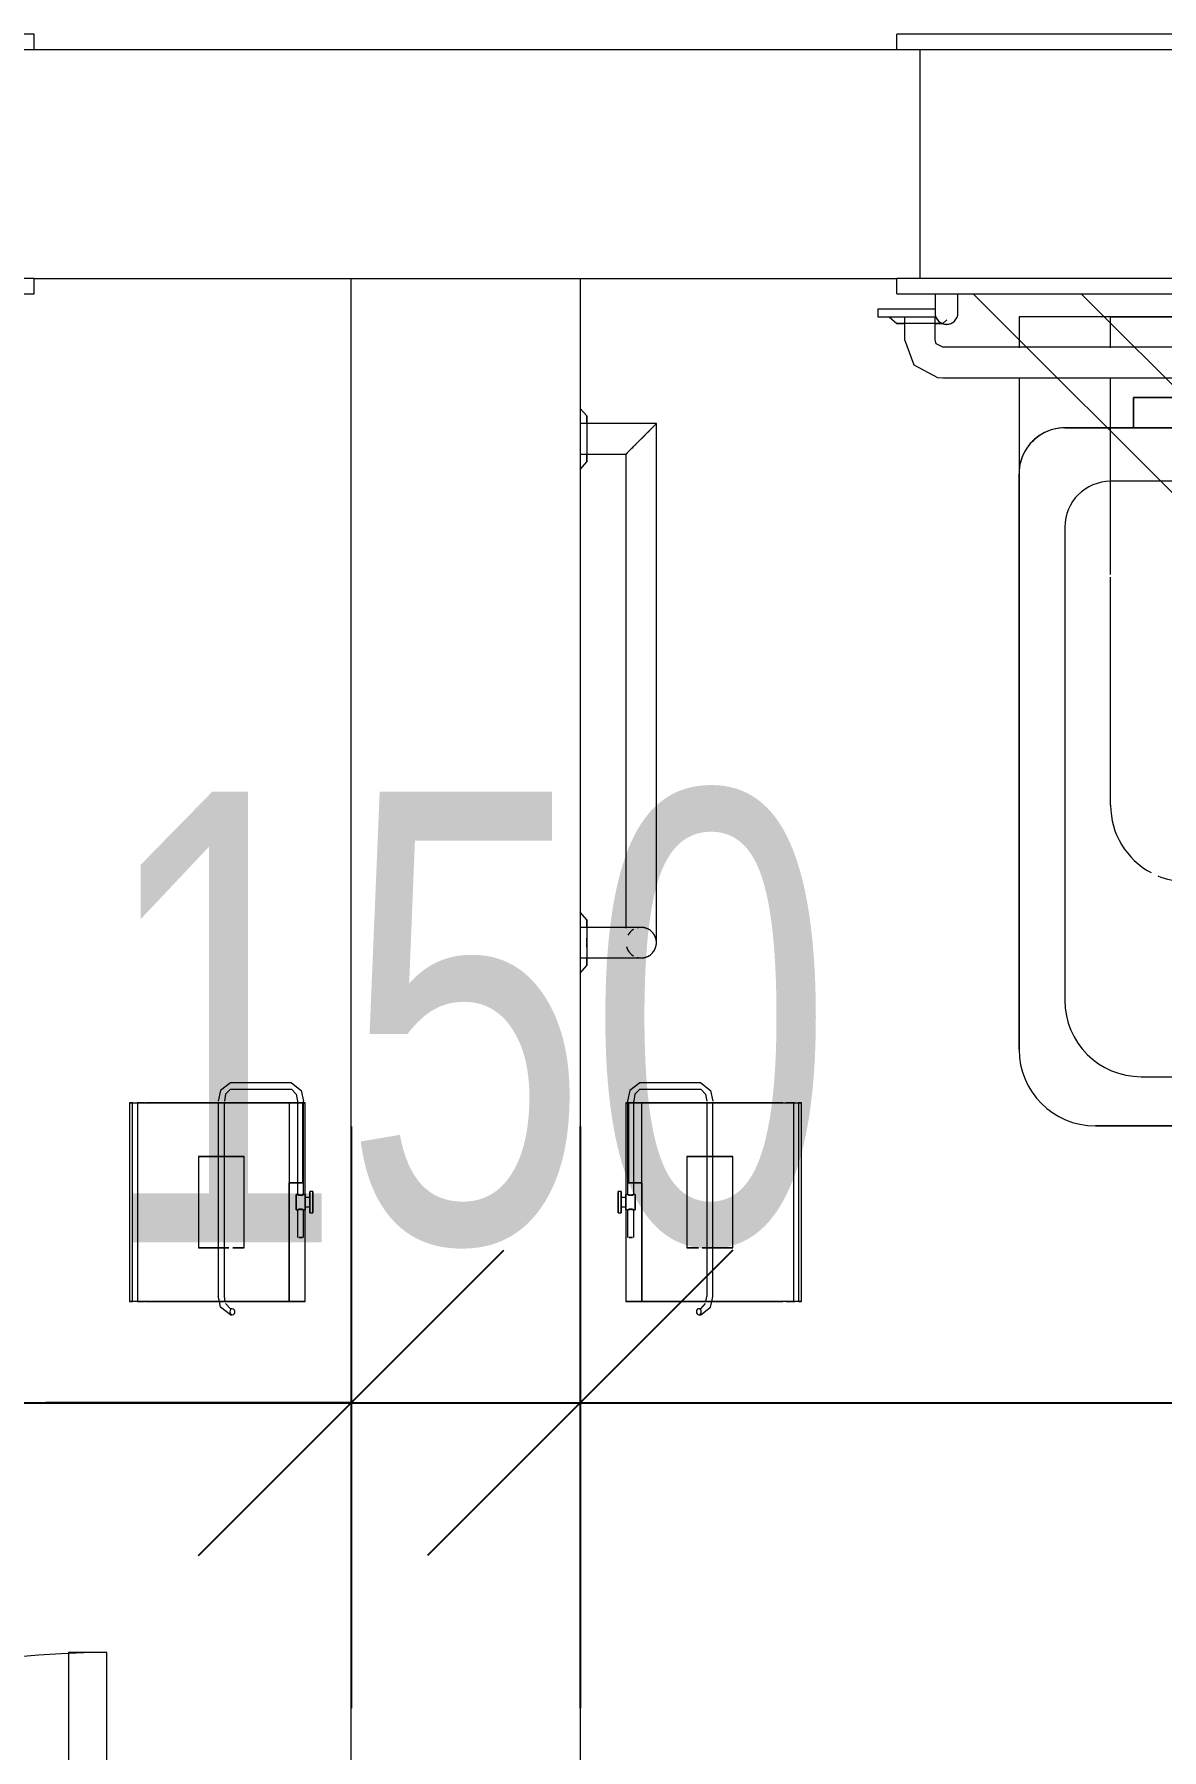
# Model space of a CAD drawing. Header units: millimetres. Extents: x 10569 to 232243, y -25347 to 80743.
# Drawn here: x 86082 to 86820, y 46724 to 47847 of the extents above; entities that cross this region are included whole.
import ezdxf

# ---------------------------------------------------------------- set-up
doc = ezdxf.new("R2010")
doc.units = ezdxf.units.MM
for name, color, linetype, lineweight in [('A-ANNO-DIMS', 211, 'Continuous', 5), ('A-DOOR', 31, 'Continuous', 20), ('A-DOOR-FRAM', 31, 'Continuous', 30), ('A-WALL', 113, 'Continuous', 20), ('P-SANR-FIXT', 6, 'Continuous', 9)]:
    doc.layers.add(name, color=color, linetype=linetype, lineweight=lineweight)
doc.styles.add('Arial_2', font='arial.ttf', dxfattribs={"width": 0.7, "height": 295.05988})
doc.dimstyles.new('Linear_-_1_5mm_Arial', dxfattribs={"dimscale": 304.8, "dimtxt": 300, "dimasz": 0.656168, "dimexe": 0.656168, "dimexo": 0.0625, "dimgap": 0.328084, "dimtad": 1, "dimdec": 0, "dimzin": 0, "dimdsep": 46, "dimtxsty": 'Arial_2', "dimblk1": 'OBLIQUE', "dimblk2": 'OBLIQUE', "dimsah": 1, "dimcen": 0.09, "dimadec": 0, "dimazin": 0, "dimtfac": 1, "dimtdec": 4, "dimtix": 1, "dimtmove": 0, "dimatfit": 3, "dimfxl": 0.656168, "dimfxlon": 1, "dimtvp": 1, "dimtolj": 1, "dimtzin": 0, "dimarcsym": 2})

# ---------------------------------------------------------------- blocks, each defined once
blk = doc.blocks.new('FP_2-TENDER DRAFT G_F')
at = {"layer": 'P-SANR-FIXT'}
blk.add_line((-12.7, -6.1), (-65, -6.1), dxfattribs=at)
blk = doc.blocks.new('FP_3-TENDER DRAFT G_F')
at = {"layer": 'P-SANR-FIXT'}
blk.add_line((-65, -120.1), (65, -120.1), dxfattribs=at)
blk = doc.blocks.new('FP_4-TENDER DRAFT G_F')
at = {"layer": 'P-SANR-FIXT'}
for p, q in [((30, -45), (-30, -45)), ((-30, -75), (30, -75))]:
    blk.add_line(p, q, dxfattribs=at)
blk = doc.blocks.new('FP_5-TENDER DRAFT G_F')
at = {"layer": 'P-SANR-FIXT'}
for p, q in [((65, -5), (-65, -5)), ((-65, -115), (65, -115))]:
    blk.add_line(p, q, dxfattribs=at)
blk = doc.blocks.new('FP_6-TENDER DRAFT G_F')
at = {"layer": 'P-SANR-FIXT'}
for p, q in [((-3, -2), (-3, -5)), ((3, -5), (3, -2))]:
    blk.add_line(p, q, dxfattribs=at)
blk = doc.blocks.new('FP_7-TENDER DRAFT G_F')
at = {"layer": 'P-SANR-FIXT'}
for p, q in [((-7, 0), (-7, -2)), ((7, -2), (7, 0))]:
    blk.add_line(p, q, dxfattribs=at)
blk = doc.blocks.new('FP_8-TENDER DRAFT G_F')
at = {"layer": 'P-SANR-FIXT'}
for p, q in [((-5, -5), (-5, -6.1)), ((-5, -10.1), (-5, -11)), ((5, -6.1), (5, -5)), ((5, -11), (5, -10.1))]:
    blk.add_line(p, q, dxfattribs=at)
blk = doc.blocks.new('FP_9-TENDER DRAFT G_F')
at = {"layer": 'P-SANR-FIXT'}
for p, q in [((-5, -6.1), (-66.1, -6.1)), ((23.2, -6.1), (5, -6.1))]:
    blk.add_line(p, q, dxfattribs=at)
blk = doc.blocks.new('FP_10-TENDER DRAFT G_F')
at = {"layer": 'P-SANR-FIXT'}
for p, q in [((-66.1, -10.1), (-5, -10.1)), ((5, -10.1), (23.2, -10.1))]:
    blk.add_line(p, q, dxfattribs=at)
blk = doc.blocks.new('FP_11-TENDER DRAFT G_F')
at = {"layer": 'P-SANR-FIXT', "flags": 128}
blk.add_lwpolyline([(-78.1, -14.1), (-73.2, -7.6), (-66.1, -6.1)], dxfattribs=at)
blk = doc.blocks.new('FP_12-TENDER DRAFT G_F')
at = {"layer": 'P-SANR-FIXT', "flags": 128}
blk.add_lwpolyline([(-74.1, -14.1), (-70.8, -10.9), (-66.1, -10.1)], dxfattribs=at)
blk = doc.blocks.new('FP_13-TENDER DRAFT G_F')
at = {"layer": 'P-SANR-FIXT'}
for p, q in [((-78.1, -14.1), (-78.1, -54)), ((-74.1, -54), (-74.1, -14.1))]:
    blk.add_line(p, q, dxfattribs=at)
blk = doc.blocks.new('FP_14-TENDER DRAFT G_F')
at = {"layer": 'P-SANR-FIXT', "flags": 128}
blk.add_lwpolyline([(-74.1, -54), (-70.8, -57.2), (-66.1, -58)], dxfattribs=at)
blk = doc.blocks.new('FP_15-TENDER DRAFT G_F')
at = {"layer": 'P-SANR-FIXT', "flags": 128}
blk.add_lwpolyline([(-78.1, -54), (-73.2, -60.5), (-66.1, -62)], dxfattribs=at)
blk = doc.blocks.new('FP_16-TENDER DRAFT G_F')
at = {"layer": 'P-SANR-FIXT'}
for p, q in [((-30, -58), (-65, -58)), ((30, -58), (-30, -58)), ((61.8, -58), (30, -58))]:
    blk.add_line(p, q, dxfattribs=at)
blk = doc.blocks.new('FP_17-TENDER DRAFT G_F')
at = {"layer": 'P-SANR-FIXT'}
for p, q in [((-65, -62), (-30, -62)), ((-30, -62), (30, -62)), ((30, -62), (61.8, -62))]:
    blk.add_line(p, q, dxfattribs=at)
blk = doc.blocks.new('FP_18-TENDER DRAFT G_F')
at = {"layer": 'P-SANR-FIXT'}
for p, q in [((69.8, -54), (66.4, -57.2)), ((65, -57.4), (61.8, -58))]:
    blk.add_line(p, q, dxfattribs=at)
blk = doc.blocks.new('FP_19-TENDER DRAFT G_F')
at = {"layer": 'P-SANR-FIXT'}
blk.add_line((65, -61.3), (61.8, -62), dxfattribs=at)
at = {"layer": 'P-SANR-FIXT', "flags": 128}
blk.add_lwpolyline([(73.8, -54), (68.8, -60.5), (65, -61.3)], dxfattribs=at)
blk = doc.blocks.new('FP_20-TENDER DRAFT G_F')
at = {"layer": 'P-SANR-FIXT'}
for p, q in [((69.8, -52.8), (69.8, -54)), ((73.8, -54), (73.8, -52.8))]:
    blk.add_line(p, q, dxfattribs=at)
blk = doc.blocks.new('DLN_Toilet Paper Roll - DLN_Toilet Paper Roll-2430284-TENDER DRAFT G_F')
at = {"layer": 'P-SANR-FIXT'}
for p, q in [((-7, 0), (7, 0)), ((7, 0), (-7, 0)), ((-65, -6.9), (-65, -5)), ((-65, -5), (-65, -6.9)), ((-65, -6.5), (-65, -6.9)), ((-65, -6.9), (-65, -6.5)), ((-65, -15.5), (-65, -6.9)), ((-65, -6.9), (-65, -9.7)), ((-65, -6.9), (-12.7, -6.9)), ((-65, -9.7), (-65, -9.9)), ((-65, -9.9), (-65, -12.3)), ((-12.7, -6.5), (-12.7, -6.9)), ((-12.7, -6.9), (-12.7, -6.5)), ((-12.7, -6.9), (-12.7, -8.8)), ((-12.7, -15.5), (-12.7, -6.9)), ((-12.7, -8.8), (-12.7, -9.3)), ((-12.7, -9.3), (-12.7, -9.7)), ((-12.7, -9.7), (-12.7, -9.9)), ((-12.7, -9.9), (-12.7, -10.9)), ((-12.7, -10.9), (-12.7, -13.7)), ((-7, -2), (7, -2)), ((7, -2), (-7, -2)), ((-5, -5), (5, -5)), ((-1.3, -5), (-5, -5)), ((-5, -11), (-2.5, -11)), ((5, -11), (-5, -11)), ((-3, -2), (3, -2)), ((3, -2), (-3, -2)), ((-3, -5), (-1.5, -5)), ((-1.5, -5), (-3, -5)), ((-2.5, -11), (-1.3, -11)), ((-1.5, -5), (0, -5)), ((-0.8, -5), (-1.5, -5)), ((0, -5), (-1.3, -5)), ((-1.3, -11), (0, -11)), ((0, -5), (-0.8, -5)), ((0, -5), (0.8, -5)), ((0.8, -5), (0, -5)), ((1.3, -5), (0, -5)), ((0, -11), (1.3, -11)), ((0.8, -5), (1.5, -5)), ((1.5, -5), (0.8, -5)), ((5, -5), (1.3, -5)), ((1.3, -11), (2.5, -11)), ((1.5, -5), (3, -5)), ((3, -5), (1.5, -5)), ((2.5, -11), (5, -11)), ((23.2, -9.3), (23.2, -6.9)), ((23.2, -6.9), (23.2, -9.3)), ((65, -6.9), (65, -5)), ((65, -5), (65, -15.1)), ((65, -15.1), (65, -6.9)), ((-65, -12.3), (-65, -15.6)), ((-65, -32.5), (-65, -12.4)), ((-65, -12.4), (-65, -45)), ((-65, -120.1), (-65, -15.5)), ((-65, -15.5), (-12.7, -15.5)), ((-65, -15.6), (-65, -37.5)), ((-12.7, -13.7), (-12.7, -15.5)), ((-12.7, -15.5), (65, -15.5)), ((65, -15.5), (-12.7, -15.5)), ((65, -45), (65, -15.1)), ((65, -15.1), (65, -21.1)), ((65, -15.6), (65, -15.5)), ((65, -15.5), (65, -120.1)), ((65, -37.5), (65, -15.6)), ((65, -21.1), (65, -45.8)), ((-65, -45.8), (-65, -32.5)), ((-65, -37.8), (-65, -59)), ((65, -59), (65, -37.8)), ((-65, -59.3), (-65, -45)), ((-65, -45), (-65, -59.7)), ((-65, -59.7), (-65, -45.8)), ((-65, -47), (-65, -59.3)), ((-30, -56.1), (-30, -45)), ((-30, -45), (-30, -52.5)), ((-30, -52.5), (-30, -55.1)), ((-30, -55.7), (-30, -55)), ((-30, -55), (-30, -55.7)), ((-30, -56.5), (-30, -55.7)), ((-30, -55.7), (-30, -56.5)), ((-30, -59.7), (-30, -56.2)), ((30, -45.5), (30, -45)), ((30, -45), (30, -49.4)), ((30, -47), (30, -45.5)), ((30, -49.4), (30, -47)), ((30, -52.5), (30, -49.6)), ((30, -49.6), (30, -52.5)), ((30, -55.2), (30, -55)), ((30, -55), (30, -55.2)), ((30, -56.5), (30, -55.2)), ((30, -55.2), (30, -55.7)), ((30, -55.7), (30, -56.5)), ((30, -56.1), (30, -59.7)), ((65, -59.7), (65, -45)), ((65, -45), (65, -59.7)), ((65, -45.8), (65, -59.7)), ((65, -59.7), (65, -47)), ((-65, -59.8), (-65, -78.6)), ((-65, -74.2), (-65, -60)), ((-65, -60), (-65, -75)), ((-65, -60.8), (-65, -73)), ((-65, -75), (-65, -60.8)), ((-30, -57.5), (-30, -56.5)), ((-30, -56.5), (-30, -57.5)), ((-30, -58.7), (-30, -57.5)), ((-30, -57.5), (-30, -60)), ((-30, -61.3), (-30, -58.7)), ((-30, -60), (-30, -61.3)), ((-30, -63.9), (-30, -60)), ((-30, -62.5), (-30, -61.3)), ((-30, -61.3), (-30, -63.5)), ((-30, -64.3), (-30, -62.5)), ((-30, -63.5), (-30, -65)), ((-30, -64.8), (-30, -64.3)), ((-30, -65), (-30, -64.8)), ((-30, -70.4), (-30, -65.2)), ((-30, -65.2), (-30, -70.4)), ((30, -57.5), (30, -56.5)), ((30, -56.5), (30, -57.5)), ((30, -61.3), (30, -57.5)), ((30, -57.5), (30, -58.7)), ((30, -58.7), (30, -60)), ((30, -60), (30, -61.3)), ((30, -60), (30, -63.8)), ((30, -62.5), (30, -61.3)), ((30, -61.3), (30, -62.5)), ((30, -63.5), (30, -62.5)), ((30, -62.5), (30, -63.5)), ((30, -64.3), (30, -63.5)), ((30, -63.5), (30, -64.3)), ((30, -63.9), (30, -75)), ((30, -65), (30, -64.3)), ((30, -64.3), (30, -65)), ((30, -67.5), (30, -64.9)), ((65, -78.6), (65, -59.8)), ((65, -73), (65, -60)), ((65, -60), (65, -74.2)), ((65, -75), (65, -60)), ((65, -60), (65, -75)), ((-65, -87.5), (-65, -74.2)), ((-65, -75), (-65, -96.9)), ((-30, -75), (-30, -70.6)), ((-30, -70.6), (-30, -74.5)), ((-30, -74.5), (-30, -75)), ((30, -70.6), (30, -67.5)), ((30, -74.5), (30, -70.6)), ((30, -75), (30, -74.5)), ((65, -74.2), (65, -96.9)), ((65, -96.9), (65, -75)), ((-65, -79.9), (-65, -95.2)), ((-65, -96.9), (-65, -87.5)), ((65, -95.2), (65, -79.9)), ((-65, -96.9), (-65, -107.7)), ((-65, -107.6), (-65, -98.9)), ((-65, -98.9), (-65, -109.3)), ((65, -107.7), (65, -96.9)), ((65, -109.3), (65, -98.9)), ((65, -98.9), (65, -109.3)), ((-65, -109.3), (-65, -107.6)), ((-65, -107.8), (-65, -109.3)), ((-65, -113.1), (-65, -109.9)), ((-65, -109.9), (-65, -115)), ((-65, -110), (-65, -113.7)), ((65, -109.3), (65, -107.8)), ((65, -115), (65, -109.9)), ((65, -109.9), (65, -115)), ((65, -113.7), (65, -110)), ((-65, -115), (-65, -113.1)), ((-65, -118.1), (-65, -120.1)), ((65, -118.1), (-65, -118.1)), ((-65, -120.1), (65, -120.1)), ((65, -120.1), (65, -118.1))]:
    blk.add_line(p, q, dxfattribs=at)
for start_param, end_param in [(0, 3.141593), (3.141593, 6.283185)]:
    blk.add_ellipse((71.8, -52.8), major_axis=(2, 0), ratio=0.802744, start_param=start_param, end_param=end_param, dxfattribs=at)
for points, knots in [([(-4.7, -6.8), (-4.8, -6.6), (-4.9, -6.3), (-5, -6.1), (-5, -6.1), (-5, -6.1)], [0.6, 0.6, 0.6, 0.6, 0.8, 0.9, 1, 1, 1, 1]), ([(-5, -6.1), (-5, -6.1), (-5, -6.2), (-4.9, -6.4), (-4.8, -6.7), (-4.8, -6.9)], [0, 0, 0, 0, 0.25, 0.5, 1, 1, 1, 1]), ([(-4.7, -7.8), (-4.7, -7.9), (-4.6, -8.3), (-4.7, -8.8), (-4.8, -9.3), (-4.9, -9.7), (-5, -10), (-5, -10.1), (-5, -10.1)], [0.2222222, 0.2222222, 0.2222222, 0.2222222, 0.3333333, 0.4444444, 0.5833333, 0.7222222, 0.8611111, 1, 1, 1, 1]), ([(-5, -10.1), (-5, -10.1), (-5, -10.1), (-4.9, -10), (-4.8, -9.8), (-4.8, -9.7), (-4.8, -9.6)], [0, 0, 0, 0, 0.2, 0.4, 0.7, 0.8, 0.8, 0.8, 0.8]), ([(5, -6.1), (5, -6.1), (5, -6.1), (4.9, -6.3), (4.8, -6.6), (4.7, -7), (4.6, -7.1)], [0, 0, 0, 0, 0.1, 0.2, 0.4, 0.5, 0.5, 0.5, 0.5]), ([(4.7, -7.8), (4.7, -7.8), (4.7, -7.7), (4.7, -7.5), (4.7, -7.4), (4.7, -7.3)], [0.7777778, 0.7777778, 0.7777778, 0.7777778, 0.7916667, 0.8611111, 0.8888889, 0.8888889, 0.8888889, 0.8888889]), ([(5, -10.1), (5, -10.1), (5, -10), (4.9, -9.8), (4.8, -9.3), (4.7, -8.7), (4.7, -8.3), (4.6, -8), (4.7, -7.9), (4.7, -7.8)], [0, 0, 0, 0, 0.1111111, 0.2222222, 0.4444444, 0.5833333, 0.6527778, 0.7222222, 0.7777778, 0.7777778, 0.7777778, 0.7777778]), ([(4.7, -9.3), (4.7, -9.5), (4.9, -9.8), (5, -10.1), (5, -10.1), (5, -10.1)], [0, 0, 0, 0, 0.4, 0.7, 1, 1, 1, 1]), ([(4.8, -6.9), (4.8, -6.7), (4.9, -6.4), (5, -6.2), (5, -6.1), (5, -6.1)], [0, 0, 0, 0, 0.5, 0.75, 1, 1, 1, 1])]:
    blk.add_open_spline(points, degree=3, knots=knots, dxfattribs=at)
for points in [[(-4.8, -6.9), (-4.8, -7.1), (-4.7, -7.2), (-4.7, -7.3)], [(-4.8, -9.6), (-4.7, -9.5), (-4.7, -9.4), (-4.7, -9.3)], [(-4.6, -7.1), (-4.7, -7), (-4.7, -6.9), (-4.7, -6.8)], [(-4.7, -7.3), (-4.7, -7.5), (-4.7, -7.6), (-4.7, -7.8)], [(-4.7, -9.3), (-4.6, -9.2), (-4.6, -9.1), (-4.6, -8.9)], [(-4.5, -7.6), (-4.6, -7.4), (-4.6, -7.3), (-4.6, -7.1)], [(-4.6, -8.9), (-4.6, -8.8), (-4.5, -8.6), (-4.5, -8.5)], [(-4.5, -8), (-4.5, -7.9), (-4.5, -7.7), (-4.5, -7.6)], [(-4.5, -8.5), (-4.5, -8.3), (-4.5, -8.2), (-4.5, -8)], [(4.6, -7.1), (4.6, -7.3), (4.6, -7.4), (4.5, -7.6)], [(4.5, -7.6), (4.5, -7.7), (4.5, -7.9), (4.5, -8)], [(4.5, -8), (4.5, -8.2), (4.5, -8.3), (4.5, -8.5)], [(4.5, -8.5), (4.5, -8.6), (4.6, -8.8), (4.6, -8.9)], [(4.6, -8.9), (4.6, -9.1), (4.6, -9.2), (4.7, -9.3)], [(4.7, -7.3), (4.7, -7.2), (4.8, -7.1), (4.8, -6.9)]]:
    blk.add_open_spline(points, degree=3, dxfattribs=at)
for name in ['FP_7-TENDER DRAFT G_F', 'FP_11-TENDER DRAFT G_F', 'FP_12-TENDER DRAFT G_F', 'FP_9-TENDER DRAFT G_F', 'FP_10-TENDER DRAFT G_F', 'FP_5-TENDER DRAFT G_F', 'FP_2-TENDER DRAFT G_F', 'FP_8-TENDER DRAFT G_F', 'FP_6-TENDER DRAFT G_F', 'FP_13-TENDER DRAFT G_F', 'FP_15-TENDER DRAFT G_F', 'FP_14-TENDER DRAFT G_F', 'FP_4-TENDER DRAFT G_F', 'FP_18-TENDER DRAFT G_F', 'FP_19-TENDER DRAFT G_F', 'FP_20-TENDER DRAFT G_F', 'FP_16-TENDER DRAFT G_F', 'FP_17-TENDER DRAFT G_F', 'FP_3-TENDER DRAFT G_F']:
    blk.add_blockref(name, (0, 0), dxfattribs=at)
blk = doc.blocks.new('FP_281-TENDER DRAFT G_F')
at = {"layer": 'P-SANR-FIXT'}
blk.add_line((-65, 6.1), (-12.7, 6.1), dxfattribs=at)
blk = doc.blocks.new('FP_282-TENDER DRAFT G_F')
at = {"layer": 'P-SANR-FIXT'}
blk.add_line((65, 120.1), (-65, 120.1), dxfattribs=at)
blk = doc.blocks.new('FP_283-TENDER DRAFT G_F')
at = {"layer": 'P-SANR-FIXT'}
for p, q in [((30, 75), (-30, 75)), ((-30, 45), (30, 45))]:
    blk.add_line(p, q, dxfattribs=at)
blk = doc.blocks.new('FP_284-TENDER DRAFT G_F')
at = {"layer": 'P-SANR-FIXT'}
for p, q in [((65, 115), (-65, 115)), ((-65, 5), (65, 5))]:
    blk.add_line(p, q, dxfattribs=at)
blk = doc.blocks.new('FP_285-TENDER DRAFT G_F')
at = {"layer": 'P-SANR-FIXT'}
for p, q in [((-3, 5), (-3, 2)), ((3, 2), (3, 5))]:
    blk.add_line(p, q, dxfattribs=at)
blk = doc.blocks.new('FP_286-TENDER DRAFT G_F')
at = {"layer": 'P-SANR-FIXT'}
for p, q in [((-7, 2), (-7, 0)), ((7, 0), (7, 2))]:
    blk.add_line(p, q, dxfattribs=at)
blk = doc.blocks.new('FP_287-TENDER DRAFT G_F')
at = {"layer": 'P-SANR-FIXT'}
for p, q in [((-5, 11), (-5, 10.1)), ((-5, 6.1), (-5, 5)), ((5, 10.1), (5, 11)), ((5, 5), (5, 6.1))]:
    blk.add_line(p, q, dxfattribs=at)
blk = doc.blocks.new('FP_288-TENDER DRAFT G_F')
at = {"layer": 'P-SANR-FIXT'}
for p, q in [((-66.1, 6.1), (-5, 6.1)), ((5, 6.1), (23.2, 6.1))]:
    blk.add_line(p, q, dxfattribs=at)
blk = doc.blocks.new('FP_289-TENDER DRAFT G_F')
at = {"layer": 'P-SANR-FIXT'}
for p, q in [((-5, 10.1), (-66.1, 10.1)), ((23.2, 10.1), (5, 10.1))]:
    blk.add_line(p, q, dxfattribs=at)
blk = doc.blocks.new('FP_290-TENDER DRAFT G_F')
at = {"layer": 'P-SANR-FIXT', "flags": 128}
blk.add_lwpolyline([(-78.1, 14.1), (-73.2, 7.6), (-66.1, 6.1)], dxfattribs=at)
blk = doc.blocks.new('FP_291-TENDER DRAFT G_F')
at = {"layer": 'P-SANR-FIXT', "flags": 128}
blk.add_lwpolyline([(-74.1, 14.1), (-70.8, 10.9), (-66.1, 10.1)], dxfattribs=at)
blk = doc.blocks.new('FP_292-TENDER DRAFT G_F')
at = {"layer": 'P-SANR-FIXT'}
for p, q in [((-78.1, 54), (-78.1, 14.1)), ((-74.1, 14.1), (-74.1, 54))]:
    blk.add_line(p, q, dxfattribs=at)
blk = doc.blocks.new('FP_293-TENDER DRAFT G_F')
at = {"layer": 'P-SANR-FIXT', "flags": 128}
blk.add_lwpolyline([(-74.1, 54), (-70.8, 57.2), (-66.1, 58)], dxfattribs=at)
blk = doc.blocks.new('FP_294-TENDER DRAFT G_F')
at = {"layer": 'P-SANR-FIXT', "flags": 128}
blk.add_lwpolyline([(-78.1, 54), (-73.2, 60.5), (-66.1, 62)], dxfattribs=at)
blk = doc.blocks.new('FP_295-TENDER DRAFT G_F')
at = {"layer": 'P-SANR-FIXT'}
for p, q in [((-65, 58), (-30, 58)), ((-30, 58), (30, 58)), ((30, 58), (61.8, 58))]:
    blk.add_line(p, q, dxfattribs=at)
blk = doc.blocks.new('FP_296-TENDER DRAFT G_F')
at = {"layer": 'P-SANR-FIXT'}
for p, q in [((-30, 62), (-65, 62)), ((30, 62), (-30, 62)), ((61.8, 62), (30, 62))]:
    blk.add_line(p, q, dxfattribs=at)
blk = doc.blocks.new('FP_297-TENDER DRAFT G_F')
at = {"layer": 'P-SANR-FIXT'}
for p, q in [((65, 57.4), (61.8, 58)), ((69.8, 54), (66.4, 57.2))]:
    blk.add_line(p, q, dxfattribs=at)
blk = doc.blocks.new('FP_298-TENDER DRAFT G_F')
at = {"layer": 'P-SANR-FIXT'}
blk.add_line((65, 61.3), (61.8, 62), dxfattribs=at)
at = {"layer": 'P-SANR-FIXT', "flags": 128}
blk.add_lwpolyline([(73.8, 54), (68.8, 60.5), (65, 61.3)], dxfattribs=at)
blk = doc.blocks.new('FP_299-TENDER DRAFT G_F')
at = {"layer": 'P-SANR-FIXT'}
for p, q in [((69.8, 54), (69.8, 52.8)), ((73.8, 52.8), (73.8, 54))]:
    blk.add_line(p, q, dxfattribs=at)
blk = doc.blocks.new('DLN_Toilet Paper Roll - DLN_Toilet Paper Roll-V280-TENDER DRAFT G_F')
at = {"layer": 'P-SANR-FIXT'}
for p, q in [((-65, 15.5), (-65, 120.1)), ((-65, 120.1), (-65, 118.1)), ((65, 120.1), (-65, 120.1)), ((-65, 118.1), (65, 118.1)), ((-65, 115.6), (-65, 113.7)), ((-65, 115), (-65, 109.9)), ((-65, 109.9), (-65, 115)), ((-65, 113.7), (-65, 110)), ((65, 118.1), (65, 120.1)), ((65, 120.1), (65, 15.5)), ((65, 113.7), (65, 115.6)), ((65, 115), (65, 109.9)), ((65, 109.9), (65, 115)), ((65, 110), (65, 113.7)), ((-65, 107.7), (-65, 96.9)), ((-65, 107.6), (-65, 98.9)), ((-65, 98.9), (-65, 107.6)), ((65, 96.9), (65, 107.7)), ((65, 107.6), (65, 98.9)), ((65, 98.9), (65, 107.6)), ((-65, 96.9), (-65, 75)), ((-65, 60), (-65, 96.9)), ((-65, 95.2), (-65, 79.9)), ((65, 96.9), (65, 60)), ((65, 75), (65, 96.9)), ((65, 79.9), (65, 95.2)), ((-65, 78.6), (-65, 59.8)), ((-65, 75), (-65, 73)), ((-65, 74.5), (-65, 75)), ((-65, 73), (-65, 74.5)), ((-65, 73), (-65, 60.8)), ((-65, 73), (-65, 67.5)), ((-65, 60.8), (-65, 73)), ((-65, 67.5), (-65, 60)), ((-30, 75), (-30, 70.6)), ((-30, 74.5), (-30, 75)), ((-30, 70.6), (-30, 74.5)), ((-30, 70.4), (-30, 65.2)), ((-30, 67.5), (-30, 70.4)), ((-30, 65.2), (-30, 67.5)), ((30, 75), (30, 74.5)), ((30, 64.9), (30, 75)), ((30, 74.5), (30, 70.6)), ((30, 70.6), (30, 63.9)), ((65, 59.8), (65, 78.6)), ((65, 75), (65, 74.5)), ((65, 60), (65, 75)), ((65, 74.5), (65, 67.5)), ((65, 60), (65, 73)), ((65, 67.5), (65, 60)), ((-65, 12.4), (-65, 59.7)), ((-65, 59.7), (-65, 47)), ((-65, 59.3), (-65, 47)), ((-65, 56.1), (-65, 59.3)), ((-65, 59), (-65, 37.8)), ((-30, 65), (-30, 56.5)), ((-30, 62.5), (-30, 65)), ((-30, 60), (-30, 63.9)), ((-30, 58.7), (-30, 62.5)), ((-30, 56.2), (-30, 59.7)), ((-30, 56.5), (-30, 58.7)), ((-30, 56.5), (-30, 55.7)), ((-30, 55.7), (-30, 56.5)), ((30, 65), (30, 64.3)), ((30, 64.3), (30, 65)), ((30, 64.3), (30, 63.5)), ((30, 63.5), (30, 64.3)), ((30, 63.8), (30, 60)), ((30, 63.5), (30, 62.5)), ((30, 55), (30, 63.5)), ((30, 62.5), (30, 61.3)), ((30, 61.3), (30, 60)), ((30, 60), (30, 58.7)), ((30, 59.7), (30, 56.1)), ((30, 58.7), (30, 55)), ((65, 59.7), (65, 45.8)), ((65, 47), (65, 59.7)), ((65, 59.7), (65, 56.1)), ((65, 45), (65, 59.7)), ((65, 37.8), (65, 59)), ((-65, 49.4), (-65, 56.1)), ((-65, 45.5), (-65, 49.4)), ((-65, 47), (-65, 45)), ((-65, 45), (-65, 45.5)), ((-65, 45), (-65, 12.4)), ((-30, 45), (-30, 56.1)), ((-30, 55.7), (-30, 55)), ((-30, 55), (-30, 55.7)), ((-30, 55.1), (-30, 45)), ((30, 52.5), (30, 49.6)), ((30, 49.6), (30, 52.5)), ((30, 49.4), (30, 45)), ((30, 45), (30, 49.4)), ((65, 56.1), (65, 47)), ((65, 47), (65, 45)), ((65, 45.8), (65, 15.1)), ((65, 15.1), (65, 45)), ((-65, 37.5), (-65, 15.6)), ((65, 15.6), (65, 37.5)), ((-65, 15.6), (-65, 9.9)), ((-65, 6.9), (-65, 15.5)), ((-12.7, 15.5), (-65, 15.5)), ((65, 15.5), (-12.7, 15.5)), ((-12.7, 15.5), (-12.7, 9.9)), ((-12.7, 6.9), (-12.7, 15.5)), ((-12.7, 15.5), (65, 15.5)), ((65, 15.5), (65, 15.6)), ((65, 15.1), (65, 5)), ((65, 5), (65, 15.1)), ((-65, 9.9), (-65, 9.7)), ((-65, 9.7), (-65, 8.8)), ((-65, 8.8), (-65, 8.3)), ((-65, 8.3), (-65, 6.9)), ((-65, 6.9), (-65, 6.5)), ((-65, 6.5), (-65, 6.9)), ((-12.7, 6.9), (-65, 6.9)), ((-65, 6.9), (-65, 5)), ((-65, 5), (-65, 6.9)), ((-12.7, 9.9), (-12.7, 9.7)), ((-12.7, 9.7), (-12.7, 8.8)), ((-12.7, 8.8), (-12.7, 7.3)), ((-12.7, 7.3), (-12.7, 6.9)), ((-12.7, 6.9), (-12.7, 6.5)), ((-12.7, 6.5), (-12.7, 6.9)), ((-7, 2), (7, 2)), ((7, 2), (-7, 2)), ((-7, 0), (7, 0)), ((7, 0), (-7, 0)), ((-5, 11), (5, 11)), ((-2.5, 11), (-5, 11)), ((-5, 5), (-1.3, 5)), ((5, 5), (-5, 5)), ((-3, 5), (-1.5, 5)), ((-1.5, 5), (-3, 5)), ((-3, 2), (3, 2)), ((3, 2), (-3, 2)), ((2.5, 11), (-2.5, 11)), ((-1.5, 5), (1.5, 5)), ((1.5, 5), (-1.5, 5)), ((-1.3, 5), (1.3, 5)), ((1.3, 5), (5, 5)), ((1.5, 5), (3, 5)), ((3, 5), (1.5, 5)), ((5, 11), (2.5, 11)), ((23.2, 9.3), (23.2, 6.9)), ((23.2, 6.9), (23.2, 9.3))]:
    blk.add_line(p, q, dxfattribs=at)
for major_axis in [(-2, 0), (2, 0)]:
    blk.add_ellipse((71.8, 52.8), major_axis=major_axis, ratio=0.802744, start_param=3.141593, end_param=6.283185, dxfattribs=at)
for points, knots in [([(-4.8, 9.6), (-4.8, 9.7), (-4.9, 9.9), (-5, 10.1), (-5, 10.1), (-5, 10.1)], [0.2, 0.2, 0.2, 0.2, 0.4, 0.7, 1, 1, 1, 1]), ([(-5, 10.1), (-5, 10.1), (-5, 10), (-4.9, 9.8), (-4.8, 9.3), (-4.7, 8.7), (-4.7, 8.3), (-4.6, 8), (-4.7, 7.9), (-4.7, 7.8)], [0, 0, 0, 0, 0.1111111, 0.2222222, 0.4444444, 0.5833333, 0.6527778, 0.7222222, 0.7777778, 0.7777778, 0.7777778, 0.7777778]), ([(-4.8, 6.9), (-4.8, 6.7), (-4.9, 6.4), (-5, 6.2), (-5, 6.1), (-5, 6.1)], [0, 0, 0, 0, 0.5, 0.75, 1, 1, 1, 1]), ([(-5, 6.1), (-5, 6.1), (-5, 6.1), (-4.9, 6.3), (-4.8, 6.6), (-4.7, 6.8)], [0, 0, 0, 0, 0.1, 0.2, 0.4, 0.4, 0.4, 0.4]), ([(-4.7, 7.8), (-4.7, 7.8), (-4.7, 7.7), (-4.7, 7.5), (-4.7, 7.4), (-4.7, 7.3)], [0.7777778, 0.7777778, 0.7777778, 0.7777778, 0.7916667, 0.8611111, 0.8888889, 0.8888889, 0.8888889, 0.8888889]), ([(4.7, 7.8), (4.7, 7.9), (4.6, 8.3), (4.7, 8.8), (4.8, 9.3), (4.9, 9.7), (5, 10), (5, 10.1), (5, 10.1)], [0.2222222, 0.2222222, 0.2222222, 0.2222222, 0.3333333, 0.4444444, 0.5833333, 0.7222222, 0.8611111, 1, 1, 1, 1]), ([(4.6, 7.1), (4.7, 7), (4.8, 6.6), (4.9, 6.3), (5, 6.1), (5, 6.1), (5, 6.1)], [0.5, 0.5, 0.5, 0.5, 0.6, 0.8, 0.9, 1, 1, 1, 1]), ([(5, 10.1), (5, 10.1), (5, 10.1), (4.9, 10), (4.8, 9.8), (4.7, 9.5), (4.7, 9.3)], [0, 0, 0, 0, 0.2, 0.4, 0.7, 1, 1, 1, 1]), ([(5, 6.1), (5, 6.1), (5, 6.2), (4.9, 6.4), (4.8, 6.7), (4.8, 6.9)], [0, 0, 0, 0, 0.25, 0.5, 1, 1, 1, 1])]:
    blk.add_open_spline(points, degree=3, knots=knots, dxfattribs=at)
for points in [[(-4.7, 9.3), (-4.7, 9.4), (-4.7, 9.5), (-4.8, 9.6)], [(-4.7, 7.3), (-4.7, 7.2), (-4.8, 7.1), (-4.8, 6.9)], [(-4.7, 6.8), (-4.7, 6.9), (-4.6, 7.1), (-4.5, 7.6), (-4.5, 8), (-4.5, 8.5), (-4.6, 8.9), (-4.6, 9.2), (-4.7, 9.3)], [(4.7, 9.3), (4.6, 9.2), (4.6, 8.9), (4.5, 8.5), (4.5, 8), (4.5, 7.6), (4.6, 7.3), (4.6, 7.1)], [(4.7, 7.3), (4.7, 7.5), (4.7, 7.6), (4.7, 7.8)], [(4.8, 6.9), (4.8, 7.1), (4.7, 7.2), (4.7, 7.3)]]:
    blk.add_open_spline(points, degree=3, dxfattribs=at)
for name in ['FP_282-TENDER DRAFT G_F', 'FP_284-TENDER DRAFT G_F', 'FP_283-TENDER DRAFT G_F', 'FP_294-TENDER DRAFT G_F', 'FP_293-TENDER DRAFT G_F', 'FP_296-TENDER DRAFT G_F', 'FP_295-TENDER DRAFT G_F', 'FP_298-TENDER DRAFT G_F', 'FP_297-TENDER DRAFT G_F', 'FP_292-TENDER DRAFT G_F', 'FP_299-TENDER DRAFT G_F', 'FP_290-TENDER DRAFT G_F', 'FP_291-TENDER DRAFT G_F', 'FP_289-TENDER DRAFT G_F', 'FP_288-TENDER DRAFT G_F', 'FP_281-TENDER DRAFT G_F', 'FP_286-TENDER DRAFT G_F', 'FP_287-TENDER DRAFT G_F', 'FP_285-TENDER DRAFT G_F']:
    blk.add_blockref(name, (0, 0), dxfattribs=at)
blk = doc.blocks.new('DLN_Ambulant Toilet - DLN_Ambulant Toilet-18383774-TENDER DRAFT G_F')
at = {"layer": 'P-SANR-FIXT'}
for p, q in [((-270, -170), (-265, -174.4)), ((-265, -174.4), (-260.6, -174.4)), ((-235, -174.4), (-265, -174.4)), ((-260, -170), (-260, -185)), ((-240, -185), (-240, -170)), ((-239.4, -174.4), (-235, -174.4)), ((-235, -174.4), (-232.2, -172)), ((-125, -170), (-185, -170)), ((185, -170), (-185, -170)), ((-185, -170), (-185, -190.3)), ((-125, -170), (125, -170)), ((-125, -190.3), (-125, -170)), ((235, -190), (-235, -190)), ((-235, -210), (235, -210)), ((-185, -209.7), (-185, -272.8)), ((-125, -242.8), (-125, -209.7)), ((-80, -222.8), (-110, -222.8)), ((-110, -222.8), (-110, -242.8)), ((-110, -242.8), (-110, -222.8)), ((-110, -222.8), (-80, -222.8)), ((-468.1, -235), (-472.5, -230)), ((-468.1, -239.4), (-468.1, -235)), ((-468.1, -235), (-468.1, -265)), ((-422.5, -240), (-472.5, -240)), ((-422.5, -580), (-422.5, -240)), ((-155, -242.8), (-110, -242.8)), ((155, -242.8), (-155, -242.8)), ((-125, -277.8), (-125, -242.8)), ((-110, -242.8), (-80, -242.8)), ((-110, -242.8), (-80, -242.8)), ((-80, -242.8), (-110, -242.8)), ((-472.5, -260), (-442.5, -260)), ((-472.5, -270), (-468.1, -265)), ((-468.1, -265), (-468.1, -260.6)), ((-442.5, -260), (-442.5, -570.6)), ((-185, -650), (-185, -272.8)), ((-185, -272.8), (-185, -650)), ((-185, -272.8), (-185, -650)), ((125.2, -277.8), (-125, -277.8)), ((-125, -338.8), (-125, -277.8)), ((-155, -307.8), (-155, -617.8)), ((-125, -490), (-125, -340.5)), ((-468.1, -565), (-472.5, -560)), ((-432.5, -570), (-472.5, -570)), ((-468.1, -569.4), (-468.1, -565)), ((-468.1, -565), (-468.1, -595)), ((-468.1, -579.7), (-468.1, -577.1)), ((-468.1, -582.9), (-468.1, -580.3)), ((-472.5, -590), (-432.5, -590)), ((-472.5, -600), (-468.1, -595)), ((-468.1, -595), (-468.1, -590.6)), ((-105, -667.8), (105.2, -667.8)), ((135, -700), (-135, -700)), ((-135, -700), (135, -700)), ((-135, -700), (135, -700))]:
    blk.add_line(p, q, dxfattribs=at)
at = {"layer": 'P-SANR-FIXT', "flags": 128}
for points in [[(-260, -185), (-253.9, -201.4), (-238.5, -209.7), (-235, -210)], [(-235, -190), (-239.2, -187.7), (-240, -185)]]:
    blk.add_lwpolyline(points, dxfattribs=at)
at = {"layer": 'P-SANR-FIXT'}
for centre, radius, start, end in [((-155, -272.8), 30, 90, 180), ((-155, -272.8), 30, 120, 180), ((-155, -272.8), 30, 90, 120), ((-125, -307.8), 30, 90, 180), ((-75, -490), 50, 180, 241.9825), ((-75, -490), 50, 247.5, 267.9341), ((-105, -617.8), 50, 180, 270), ((-135, -650), 50, 180, 270), ((-135, -650), 50, 180, 270), ((-135, -650), 50, 180, 270)]:
    blk.add_arc(centre, radius, start, end, dxfattribs=at)
for points, knots in [([(-422.5, -240), (-422.5, -240), (-422.7, -240.2), (-423.2, -240.7), (-423.8, -241.3), (-424.4, -241.9), (-425, -242.5), (-425.6, -243.1), (-426.4, -243.9), (-427.3, -244.8), (-428.1, -245.6), (-428.7, -246.2), (-429.3, -246.8), (-429.9, -247.4), (-430.5, -248), (-431.2, -248.7), (-431.8, -249.3), (-432.5, -250), (-433.2, -250.7), (-433.8, -251.3), (-434.5, -252), (-435.1, -252.6), (-435.7, -253.2), (-436.3, -253.8), (-436.9, -254.4), (-437.5, -255), (-438.1, -255.6), (-438.8, -256.3), (-439.4, -256.9), (-440, -257.5), (-440.6, -258.1), (-441.2, -258.7), (-441.8, -259.3), (-442.3, -259.8), (-442.5, -260), (-442.5, -260)], [0, 0, 0, 0, 0.083333, 0.125, 0.166667, 0.208333, 0.229167, 0.25, 0.291667, 0.333333, 0.354167, 0.375, 0.395833, 0.416667, 0.4375, 0.458333, 0.479167, 0.5, 0.520833, 0.541667, 0.5625, 0.583333, 0.604167, 0.625, 0.645833, 0.666667, 0.6875, 0.708333, 0.75, 0.770833, 0.791667, 0.833333, 0.875, 0.916667, 1, 1, 1, 1]), ([(-432.5, -250), (-432.3, -249.8), (-431.8, -249.3), (-431.2, -248.7), (-430.5, -248), (-429.9, -247.4), (-429.3, -246.8), (-428.7, -246.2), (-428.1, -245.6), (-427.5, -245), (-426.9, -244.4), (-426.2, -243.7), (-425.6, -243.1), (-425, -242.5), (-424.4, -241.9), (-423.8, -241.3), (-423.2, -240.7), (-422.9, -240.4), (-422.8, -240.3)], [0.5, 0.5, 0.5, 0.5, 0.5208333, 0.5416667, 0.5625, 0.5833333, 0.6041667, 0.625, 0.6458333, 0.6666667, 0.6875, 0.7083333, 0.75, 0.7708333, 0.7916667, 0.8333333, 0.875, 0.9166667, 0.9166667, 0.9166667, 0.9166667]), ([(-442.2, -259.7), (-442, -259.5), (-441.8, -259.3), (-441.2, -258.7), (-440.6, -258.1), (-440, -257.5), (-439.4, -256.9), (-438.6, -256.1), (-437.7, -255.2), (-436.9, -254.4), (-436.3, -253.8), (-435.7, -253.2), (-435.1, -252.6), (-434.5, -252), (-433.8, -251.3), (-433.2, -250.7), (-432.7, -250.2), (-432.5, -250)], [0.0833333, 0.0833333, 0.0833333, 0.0833333, 0.125, 0.1666667, 0.2083333, 0.2291667, 0.25, 0.2916667, 0.3333333, 0.3541667, 0.375, 0.3958333, 0.4166667, 0.4375, 0.4583333, 0.4791667, 0.5, 0.5, 0.5, 0.5]), ([(-437.5, -571.3), (-437.7, -571.4), (-438.1, -571.7), (-438.8, -572.2), (-439.4, -572.8), (-440, -573.4), (-440.6, -574.1), (-440.9, -574.6), (-441.2, -575)], [0.6666667, 0.6666667, 0.6666667, 0.6666667, 0.6875, 0.7083333, 0.75, 0.7708333, 0.7916667, 0.8333333, 0.8333333, 0.8333333, 0.8333333]), ([(-437.5, -571.3), (-437.9, -571.6), (-438.4, -571.9), (-439.1, -572.5), (-439.7, -573.1), (-440.5, -573.9), (-440.9, -574.6), (-441.2, -575)], [0.6666667, 0.6666667, 0.6666667, 0.6666667, 0.7083333, 0.7291667, 0.75, 0.7916667, 0.8333333, 0.8333333, 0.8333333, 0.8333333]), ([(-422.5, -580), (-422.5, -579.1), (-422.7, -577.8), (-423.2, -576.2), (-423.8, -575), (-424.4, -574.1), (-425, -573.4), (-425.6, -572.8), (-426.4, -572), (-427.3, -571.4), (-428.1, -571), (-428.7, -570.8), (-429.3, -570.5), (-429.9, -570.3), (-430.5, -570.2), (-431.2, -570.1), (-431.8, -570), (-432.5, -570), (-433.2, -570), (-433.8, -570.1), (-434.5, -570.2), (-434.9, -570.3), (-435.1, -570.3)], [0, 0, 0, 0, 0.0833333, 0.125, 0.1666667, 0.2083333, 0.2291667, 0.25, 0.2916667, 0.3333333, 0.3541667, 0.375, 0.3958333, 0.4166667, 0.4375, 0.4583333, 0.4791667, 0.5, 0.5208333, 0.5416667, 0.5625, 0.5833333, 0.5833333, 0.5833333, 0.5833333]), ([(-422.5, -580), (-422.5, -579.1), (-422.7, -577.8), (-423.2, -576.2), (-423.7, -575.2), (-424.2, -574.4), (-424.7, -573.7), (-425.3, -573.1), (-425.9, -572.5), (-426.6, -571.9), (-427.5, -571.3), (-428.7, -570.7), (-429.5, -570.5), (-429.9, -570.3)], [0, 0, 0, 0, 0.0833333, 0.125, 0.1666667, 0.1875, 0.2083333, 0.25, 0.2708333, 0.2916667, 0.3333333, 0.375, 0.4166667, 0.4166667, 0.4166667, 0.4166667]), ([(-442.2, -582.6), (-442, -583), (-441.8, -583.8), (-441.2, -585), (-440.6, -585.9), (-440, -586.6), (-439.4, -587.2), (-438.6, -588), (-437.9, -588.4), (-437.5, -588.7)], [0.0833333, 0.0833333, 0.0833333, 0.0833333, 0.125, 0.1666667, 0.2083333, 0.2291667, 0.25, 0.2916667, 0.3333333, 0.3333333, 0.3333333, 0.3333333]), ([(-442.2, -582.6), (-442, -583), (-441.8, -583.8), (-441.3, -584.8), (-440.8, -585.6), (-440.3, -586.3), (-439.7, -586.9), (-439.1, -587.5), (-438.4, -588.1), (-437.9, -588.4), (-437.5, -588.7)], [0.0833333, 0.0833333, 0.0833333, 0.0833333, 0.125, 0.1666667, 0.1875, 0.2083333, 0.25, 0.2708333, 0.2916667, 0.3333333, 0.3333333, 0.3333333, 0.3333333]), ([(-435.1, -589.7), (-434.9, -589.7), (-434.5, -589.8), (-433.8, -589.9), (-433.2, -590), (-432.5, -590), (-431.8, -590), (-431.2, -589.9), (-430.5, -589.8), (-429.9, -589.7), (-429.3, -589.5), (-428.7, -589.2), (-428.1, -589), (-427.5, -588.7), (-426.9, -588.3), (-426.2, -587.8), (-425.6, -587.2), (-425, -586.6), (-424.4, -585.9), (-423.8, -585), (-423.2, -583.8), (-422.7, -582.2), (-422.5, -580.9), (-422.5, -580)], [0.4166667, 0.4166667, 0.4166667, 0.4166667, 0.4375, 0.4583333, 0.4791667, 0.5, 0.5208333, 0.5416667, 0.5625, 0.5833333, 0.6041667, 0.625, 0.6458333, 0.6666667, 0.6875, 0.7083333, 0.75, 0.7708333, 0.7916667, 0.8333333, 0.875, 0.9166667, 1, 1, 1, 1]), ([(-423.8, -584.9), (-423.7, -584.7), (-423.5, -584.4), (-423.2, -583.6), (-422.7, -582.2), (-422.5, -580.9), (-422.5, -580)], [0.8380261, 0.8380261, 0.8380261, 0.8380261, 0.8541667, 0.875, 0.9166667, 1, 1, 1, 1]), ([(-429.9, -589.7), (-429.5, -589.5), (-428.7, -589.3), (-427.5, -588.7), (-426.6, -588.1), (-425.9, -587.5), (-425.3, -586.9), (-424.5, -586.1), (-424.1, -585.4), (-423.8, -585)], [0.5833333, 0.5833333, 0.5833333, 0.5833333, 0.625, 0.6666667, 0.7083333, 0.7291667, 0.75, 0.7916667, 0.8333333, 0.8333333, 0.8333333, 0.8333333])]:
    blk.add_open_spline(points, degree=3, knots=knots, dxfattribs=at)
for points in [[(-422.8, -240.3), (-422.6, -240.1), (-422.5, -240), (-422.5, -240)], [(-442.5, -260), (-442.5, -260), (-442.4, -259.9), (-442.2, -259.7)], [(-429.9, -570.3), (-430.8, -570.1), (-432.5, -569.9), (-434.2, -570.1), (-435.1, -570.3)], [(-435.1, -589.7), (-434.2, -589.9), (-432.5, -590.1), (-430.8, -589.9), (-429.9, -589.7)], [(-423.8, -585), (-423.8, -585), (-423.8, -584.9), (-423.8, -584.9)]]:
    blk.add_open_spline(points, degree=3, dxfattribs=at)
blk = doc.blocks.new('DLN-Access Panel__AP01_ - _AP04_ 450 x 650 _WH_-V446-TENDER DRAFT G_F')
at = {"layer": 'A-DOOR', "lineweight": 15}
for p, q in [((-265, 75), (-265, 85)), ((265, 85), (-265, 85)), ((265, 75), (265, 85)), ((-265, 75), (265, 75)), ((-265, -85), (-265, -75)), ((265, -75), (-265, -75)), ((265, -85), (265, -75)), ((-265, -85), (265, -85)), ((-240, -85), (-240, -97.5)), ((-225, -97.5), (-225, -85)), ((-215, -85), (93.2, -393.2)), ((128.6, -357.8), (-144.3, -85)), ((-240, -95), (-277.5, -95)), ((-277.5, -95), (-277.5, -100)), ((-277.5, -100), (-239.6, -100)), ((93.2, -393.2), (128.6, -357.8))]:
    blk.add_line(p, q, dxfattribs=at)
for centre, radius, start, end in [((-225, -75), 450, 315, 358.7079), ((-232.5, -97.5), 7.5, 180, 0), ((-232.5, -97.5), 7.5, 199.4712, 301.6259), ((-232.5, -97.5), 7.5, 240, 300), ((-232.5, -97.5), 7.5, 243.2518, 301.6259)]:
    blk.add_arc(centre, radius, start, end, dxfattribs=at)
at = {"layer": 'A-DOOR-FRAM', "lineweight": 15}
for p, q in [((-250, 75), (-250, -75)), ((250, 75), (250, -75))]:
    blk.add_line(p, q, dxfattribs=at)
blk = doc.blocks.new('DLN_Partition Door - 600x2100_100x25 _WH_GH_-18383212-TENDER DRAFT G_F')
at = {"layer": 'A-DOOR', "lineweight": 15}
for p, q in [((620, -509.1), (20, -509.1)), ((620, -534.1), (620, -509.1)), ((20, -534.1), (620, -534.1))]:
    blk.add_line(p, q, dxfattribs=at)
blk.add_arc((20, -534.1), 600, 0, 90.5, dxfattribs=at)
blk = doc.blocks.new('_Oblique')
at = {"color": 0, "linetype": 'ByBlock', "lineweight": -2}
blk.add_line((-0.5, -0.5), (0.5, 0.5), dxfattribs=at)
blk = doc.blocks.new('DIMBLOCK31-TENDER DRAFT G_F')
at = {"layer": 'A-ANNO-DIMS', "color": 0, "lineweight": -2, "transparency": 16777216}
for p, q in [((81264.3, 47132), (81264.3, 46751.1)), ((86289.3, 47132), (86289.3, 46751.1)), ((81264.3, 46951.1), (86289.3, 46951.1))]:
    blk.add_line(p, q, dxfattribs=at)
at = {"layer": 'Defpoints', "color": 0, "transparency": 16777216}
for p in [(81264.3, 47151.1), (86289.3, 47151.1), (86289.3, 46951.1)]:
    blk.add_point(p, dxfattribs=at)
at = {"layer": 'A-ANNO-DIMS', "color": 0, "lineweight": -2, "transparency": 16777216, "xscale": 200, "yscale": 200, "zscale": 200, "rotation": 180}
blk.add_blockref('_Oblique', (81264.3, 46951.1), dxfattribs=at)
at = {"layer": 'A-ANNO-DIMS', "color": 0, "lineweight": -2, "transparency": 16777216, "xscale": 200, "yscale": 200, "zscale": 200}
blk.add_blockref('_Oblique', (86289.3, 46951.1), dxfattribs=at)
at = {"layer": 'A-ANNO-DIMS', "color": 0, "transparency": 16777216, "insert": (83776.8, 47201.7), "char_height": 295.06, "width": 753.231, "attachment_point": 5, "style": 'Arial_2'}
blk.add_mtext('\\A1;5025', dxfattribs=at)
blk = doc.blocks.new('DIMBLOCK32-TENDER DRAFT G_F')
at = {"layer": 'A-ANNO-DIMS', "color": 0, "lineweight": -2, "transparency": 16777216}
for p, q in [((86289.3, 47132), (86289.3, 46751.1)), ((86439.3, 47132), (86439.3, 46751.1)), ((86289.3, 46951.1), (86089.3, 46951.1)), ((86289.3, 46951.1), (86439.3, 46951.1)), ((86439.3, 46951.1), (86639.3, 46951.1))]:
    blk.add_line(p, q, dxfattribs=at)
at = {"layer": 'Defpoints', "color": 0, "transparency": 16777216}
for p in [(86289.3, 47151.1), (86439.3, 47151.1), (86439.3, 46951.1)]:
    blk.add_point(p, dxfattribs=at)
at = {"layer": 'A-ANNO-DIMS', "color": 0, "lineweight": -2, "transparency": 16777216, "xscale": 200, "yscale": 200, "zscale": 200}
blk.add_blockref('_Oblique', (86289.3, 46951.1), dxfattribs=at)
at = {"layer": 'A-ANNO-DIMS', "color": 0, "lineweight": -2, "transparency": 16777216, "xscale": 200, "yscale": 200, "zscale": 200, "rotation": 180}
blk.add_blockref('_Oblique', (86439.3, 46951.1), dxfattribs=at)
at = {"layer": 'A-ANNO-DIMS', "color": 0, "transparency": 16777216, "insert": (86364.3, 47201.7), "char_height": 295.06, "width": 564.923, "attachment_point": 5, "style": 'Arial_2'}
blk.add_mtext('\\A1;150', dxfattribs=at)
blk = doc.blocks.new('DIMBLOCK33-TENDER DRAFT G_F')
at = {"layer": 'A-ANNO-DIMS', "color": 0, "lineweight": -2, "transparency": 16777216}
for p, q in [((86439.3, 47132), (86439.3, 46751.1)), ((88939.3, 47132), (88939.3, 46751.1)), ((86439.3, 46951.1), (88939.3, 46951.1))]:
    blk.add_line(p, q, dxfattribs=at)
at = {"layer": 'Defpoints', "color": 0, "transparency": 16777216}
for p in [(86439.3, 47151.1), (88939.3, 47151.1), (88939.3, 46951.1)]:
    blk.add_point(p, dxfattribs=at)
at = {"layer": 'A-ANNO-DIMS', "color": 0, "lineweight": -2, "transparency": 16777216, "xscale": 200, "yscale": 200, "zscale": 200, "rotation": 180}
blk.add_blockref('_Oblique', (86439.3, 46951.1), dxfattribs=at)
at = {"layer": 'A-ANNO-DIMS', "color": 0, "lineweight": -2, "transparency": 16777216, "xscale": 200, "yscale": 200, "zscale": 200}
blk.add_blockref('_Oblique', (88939.3, 46951.1), dxfattribs=at)
at = {"layer": 'A-ANNO-DIMS', "color": 0, "transparency": 16777216, "insert": (87689.3, 47201.7), "char_height": 295.06, "width": 753.231, "attachment_point": 5, "style": 'Arial_2'}
blk.add_mtext('\\A1;2500', dxfattribs=at)

msp = doc.modelspace()

# ---------------------------------------------------------------- linework, layer by layer
at = {"layer": 'A-WALL'}
for p, q in [((86081.79296, 47837.48546), (86646.79296, 47837.48546)), ((86081.79296, 47687.48546), (86646.79296, 47687.48546)), ((86289.29296, 46192.48546), (86289.29296, 47687.48546)), ((86439.29296, 47687.48546), (86439.29296, 46082.48546))]:
    msp.add_line(p, q, dxfattribs=at)

# ---------------------------------------------------------------- block references
at = {"layer": 'A-DOOR', "lineweight": 15}
for p in [(85816.79296, 47762.48546), (86911.79296, 47762.48546)]:
    msp.add_blockref('DLN-Access Panel__AP01_ - _AP04_ 450 x 650 _WH_-V446-TENDER DRAFT G_F', p, dxfattribs=at)
at = {"layer": 'P-SANR-FIXT'}
msp.add_blockref('DLN_Ambulant Toilet - DLN_Ambulant Toilet-18383774-TENDER DRAFT G_F', (86911.79296, 47832.48546), dxfattribs=at)
for name, p, rotation in [('DLN_Toilet Paper Roll - DLN_Toilet Paper Roll-2430284-TENDER DRAFT G_F', (86264.29296, 47082.48546), 270.0000000000002), ('DLN_Toilet Paper Roll - DLN_Toilet Paper Roll-V280-TENDER DRAFT G_F', (86464.29296, 47082.48546), 269.9999999999998)]:
    msp.add_blockref(name, p, dxfattribs=dict(at, rotation=rotation))
at = {"layer": 'P-SANR-FIXT', "lineweight": 15, "rotation": 90.0000000000002}
msp.add_blockref('DLN_Partition Door - 600x2100_100x25 _WH_GH_-18383212-TENDER DRAFT G_F', (85595.16329, 46167.48546), dxfattribs=at)

# ---------------------------------------------------------------- dimensions: what is measured, and where the dimension line sits
at = {"layer": 'A-ANNO-DIMS'}
for base, p1, p2, override, picture, middle in [((86289.29296, 46951.05405), (81264.29296, 47151.05405), (86289.29296, 47151.05405), {"dimpost": '<>', "dimfxl": 5025}, 'DIMBLOCK31-TENDER DRAFT G_F', (83776.79296, 47201.70366)), ((86439.29296, 46951.05405), (86289.29296, 47151.05405), (86439.29296, 47151.05405), {"dimpost": '<>', "dimfxl": 150}, 'DIMBLOCK32-TENDER DRAFT G_F', (86364.29296, 47201.70366)), ((88939.29296, 46951.05405), (86439.29296, 47151.05405), (88939.29296, 47151.05405), {"dimpost": '<>', "dimfxl": 2500}, 'DIMBLOCK33-TENDER DRAFT G_F', (87689.29296, 47201.70366))]:
    dim = msp.add_linear_dim(base=base, p1=p1, p2=p2, dimstyle='Linear_-_1_5mm_Arial', override=override, dxfattribs=at)
    dim.commit()
    dim.dimension.update_dxf_attribs({"geometry": picture, "text_midpoint": middle})

doc.saveas('drawing.dxf')
